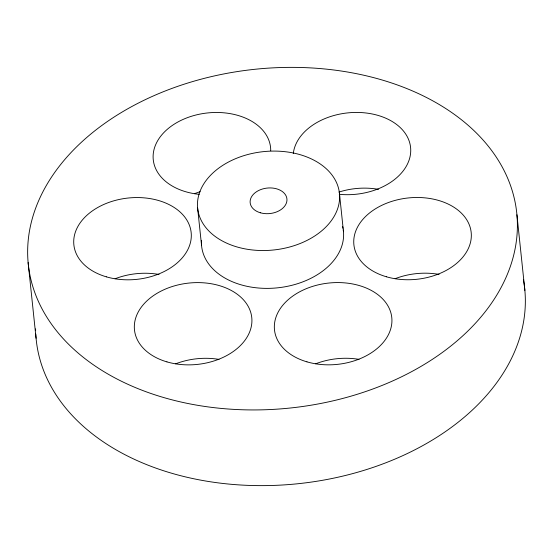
<?xml version="1.0" encoding="UTF-8"?>
<svg xmlns="http://www.w3.org/2000/svg" width="553" height="553" viewBox="0 0 553 553"><rect width="100%" height="100%" fill="white"/><g stroke="black" fill="none" stroke-linecap="round" stroke-linejoin="round"><path stroke-width="0.83" d="M516.924 214.758A245.573 170.283 -6 0 1 163.522 397.489A245.573 170.283 -6 0 1 137.123 103.715A245.573 170.283 -6 0 1 516.924 214.758L524.88 290.449M339.501 193.875A71.296 49.438 -6 0 1 236.898 246.921A71.296 49.438 -6 0 1 229.232 161.635A71.296 49.438 -6 0 1 339.501 193.875L343.475 231.714M197.587 207.748L201.569 245.594M28.12 262.551L36.076 338.242M343.282 230A71.296 49.438 -6 0 1 274.468 288.106A71.296 49.438 -6 0 1 201.492 240.41M342.625 226.606A71.296 49.438 -6 0 1 342.998 228.299M199.253 194.338A58.971 40.894 -6 0 1 153.741 150.748A58.971 40.894 -6 0 1 216.458 112.473A58.971 40.894 -6 0 1 270.721 150.72M293.297 153.582A58.971 40.894 -6 0 1 359.194 112.48A58.971 40.894 -6 0 1 409.884 157.377A58.971 40.894 -6 0 1 339.266 194.303M175.695 363.812A58.971 40.894 -6 0 1 219.016 359.402M115.086 278.76A58.971 40.894 -6 0 1 159.057 274.461M523.38 279.514A245.573 170.283 -6 0 1 300.59 483.446A245.573 170.283 -6 0 1 35.772 334.005M35.634 330.604A245.573 170.283 -6 0 1 35.606 328.904M338.899 192.091A58.971 40.894 -6 0 1 378.473 189.347M194.49 193.681A58.971 40.894 -6 0 1 200.172 191.725M395.112 278.698A58.971 40.894 -6 0 1 439.082 274.399M315.708 363.784A58.971 40.894 -6 0 1 359.028 359.367M260.339 212.767A18.484 12.816 -6 0 0 286.938 199.011A18.484 12.816 -6 0 0 258.355 190.654A18.484 12.816 -6 0 0 260.339 212.767M386.36 276.763A58.971 40.894 -6 0 0 471.225 232.882A58.971 40.894 -6 0 0 380.022 206.214A58.971 40.894 -6 0 0 386.36 276.763M306.956 361.849A58.971 40.894 -6 0 0 391.821 317.968A58.971 40.894 -6 0 0 300.618 291.3A58.971 40.894 -6 0 0 306.956 361.849M166.944 361.883A58.971 40.894 -6 0 0 251.809 318.003A58.971 40.894 -6 0 0 160.605 291.334A58.971 40.894 -6 0 0 166.944 361.883M106.335 276.832A58.971 40.894 -6 0 0 191.2 232.951A58.971 40.894 -6 0 0 99.996 206.283A58.971 40.894 -6 0 0 106.335 276.832"/></g></svg>
